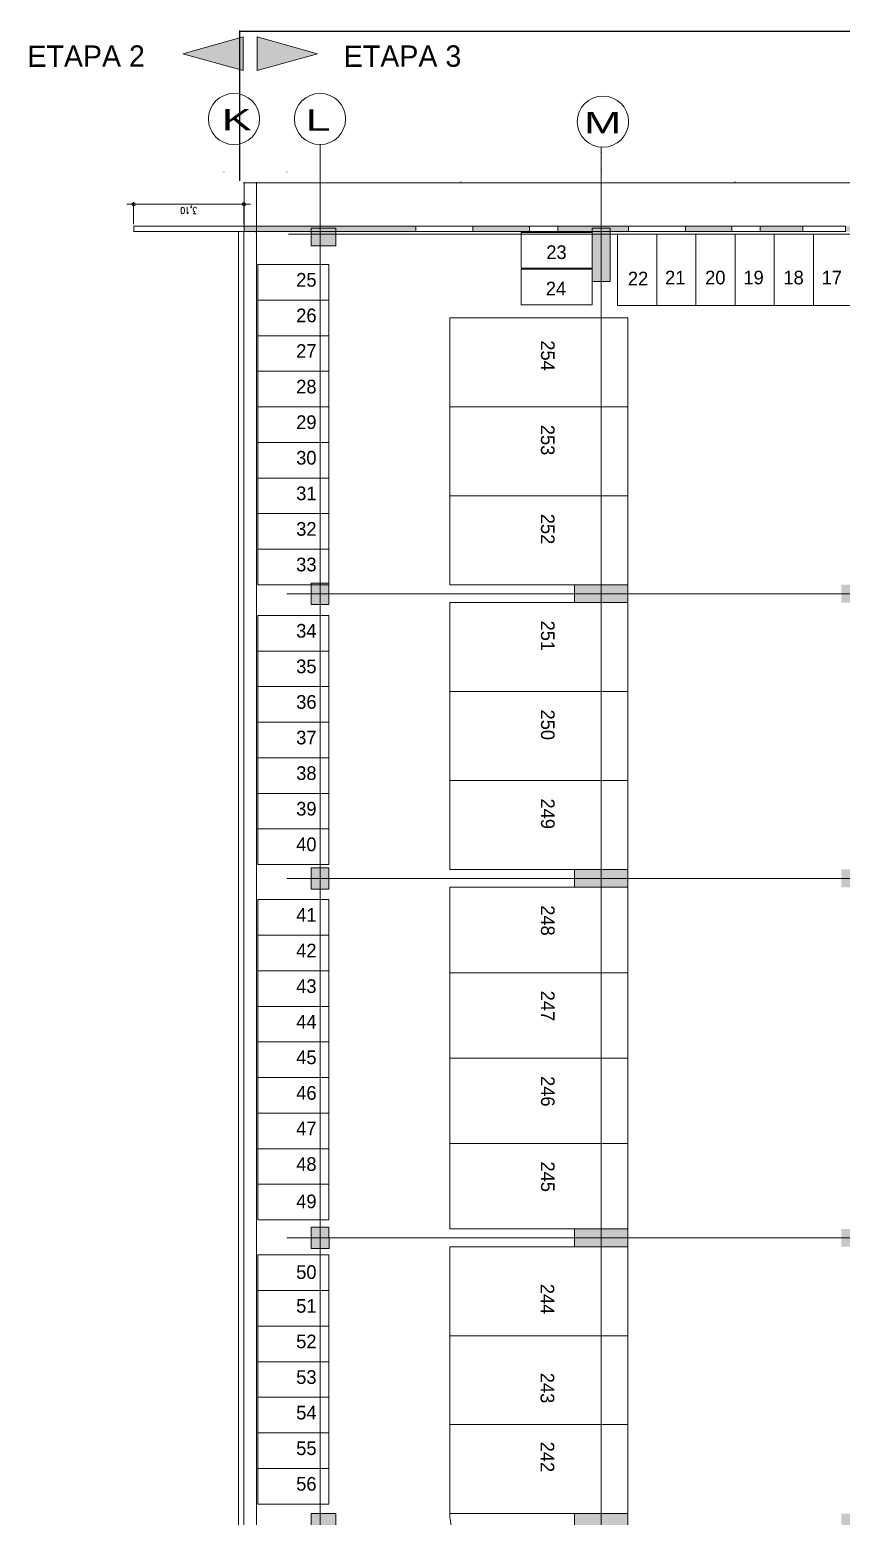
# Model space of a CAD drawing. Header units: metres. Extents: x 29 to 86.9, y -23.2 to 39.7.
# Drawn here: x 31.95 to 54.75, y -2.07 to 39.7 of the extents above; entities that cross this region are included whole.
import ezdxf

# ---------------------------------------------------------------- set-up
doc = ezdxf.new("R2010")
doc.units = ezdxf.units.M
doc.header["$LTSCALE"] = 100
doc.layers.get('0').update_dxf_attribs({"color": 254})
doc.layers.add('Arqui', color=8, linetype='Continuous', lineweight=0)
doc.styles.add('A-DIM', font='romans.shx', dxfattribs={"width": 0.85})
doc.styles.add('ROMANS', font='arial.ttf', dxfattribs={"width": 0.7})
doc.styles.add('style2', font='arial.ttf', dxfattribs={"width": 1.5})
doc.dimstyles.new('1-10', dxfattribs={"dimscale": 10, "dimtxt": 0.0037, "dimasz": 0.001, "dimexe": 0.0018, "dimexo": 0.0018, "dimgap": 0.0005, "dimtad": 1, "dimzin": 4, "dimdsep": 46, "dimtxsty": 'ROMANS', "dimblk": 'ARCHTICK', "dimcen": 0.003, "dimdle": 0.0015, "dimclrd": 1, "dimclre": 1, "dimclrt": 4, "dimadec": 0, "dimazin": 0, "dimtfac": 1, "dimtix": 1, "dimtmove": 2, "dimatfit": 3, "dimldrblk": 'flecha', "dimfxl": 1, "dimtolj": 1, "dimtzin": 4, "dimarcsym": 0})
doc.dimstyles.new('A-DIM0125', dxfattribs={"dimscale": 125, "dimtxt": 0.0015, "dimasz": 0.0015, "dimexe": 0.0005, "dimexo": 0.0005, "dimgap": 0.0003, "dimtad": 1, "dimzin": 1, "dimtxsty": 'A-DIM', "dimblk": 'SMALL', "dimcen": 0.0015, "dimdle": 0.0015, "dimclrd": 256, "dimclre": 252, "dimclrt": 2, "dimazin": 0, "dimtfac": 1, "dimtmove": 2, "dimatfit": 3, "dimldrblk": 'OPEN90', "dimfxl": 1, "dimlwd": -1, "dimlwe": -1, "dimarcsym": 0})

# ---------------------------------------------------------------- blocks, each defined once
blk = doc.blocks.new('_ArchTick')
at = {"layer": 'Arqui', "const_width": 0.15}
blk.add_lwpolyline([(-0.5, -0.5), (0.5, 0.5)], dxfattribs=at)
blk = doc.blocks.new('*D13')
at = {"layer": 'Arqui', "lineweight": -2, "transparency": 16777216}
for p, q in [((-93.87, -6656.351), (-94.25, -6656.351)), ((-94.235, -6657.581), (-94.235, -6656.333)), ((-93.885, -6657.731), (-93.885, -6656.333))]:
    blk.add_line(p, q, dxfattribs=at)
at = {"layer": 'Arqui', "transparency": 16777216}
for p in [(-94.235, -6656.351), (-94.235, -6657.599), (-93.885, -6657.749)]:
    blk.add_point(p, dxfattribs=at)
at = {"layer": 'Arqui', "lineweight": -2, "transparency": 16777216, "xscale": 0.01, "yscale": 0.01, "zscale": 0.01, "rotation": 180}
blk.add_blockref('_ArchTick', (-94.235, -6656.351), dxfattribs=at)
at = {"layer": 'Arqui', "lineweight": -2, "transparency": 16777216, "xscale": 0.01, "yscale": 0.01, "zscale": 0.01}
blk.add_blockref('_ArchTick', (-93.885, -6656.351), dxfattribs=at)
at = {"layer": 'Arqui', "transparency": 16777216, "insert": (-94.82, -6656.053), "char_height": 0.037, "attachment_point": 5, "style": 'ROMANS'}
blk.add_mtext('\\A1;.35', dxfattribs=at)
blk = doc.blocks.new('flecha')
at = {"layer": 'Arqui', "lineweight": 0}
h = blk.add_hatch(color=256, dxfattribs=at)
h.dxf.hatch_style = 1
h.paths.add_polyline_path([(0, 0), (2.4, 0.4), (2.4, 0), (4, 0), (4, 0), (2.4, 0), (2.4, -0.4)])
at = {"layer": 'Arqui', "lineweight": 0, "flags": 128}
blk.add_lwpolyline([(0, 0), (2.4, 0.4), (2.4, 0), (2.4, 0), (4, 0), (4, 0), (2.4, 0), (2.4, -0.4), (0, 0)], dxfattribs=at)
blk = doc.blocks.new('*D22')
at = {"layer": 'Arqui', "lineweight": -2, "transparency": 16777216}
for p, q in [((-84.2, -6655.992), (-84.2, -6656.369)), ((-84.185, -6656.351), (-92.115, -6656.351)), ((-92.1, -6657.606), (-92.1, -6656.333))]:
    blk.add_line(p, q, dxfattribs=at)
at = {"layer": 'Arqui', "transparency": 16777216}
for p in [(-84.2, -6655.974), (-92.1, -6656.351), (-92.1, -6657.624)]:
    blk.add_point(p, dxfattribs=at)
at = {"layer": 'Arqui', "lineweight": -2, "transparency": 16777216, "xscale": 0.01, "yscale": 0.01, "zscale": 0.01, "rotation": 180}
blk.add_blockref('_ArchTick', (-92.1, -6656.351), dxfattribs=at)
at = {"layer": 'Arqui', "lineweight": -2, "transparency": 16777216, "xscale": 0.01, "yscale": 0.01, "zscale": 0.01}
blk.add_blockref('_ArchTick', (-84.2, -6656.351), dxfattribs=at)
at = {"layer": 'Arqui', "transparency": 16777216, "insert": (-88.15, -6656.327), "char_height": 0.037, "attachment_point": 5, "style": 'ROMANS'}
blk.add_mtext('\\A1;7.90', dxfattribs=at)
blk = doc.blocks.new('*D25')
at = {"layer": 'Arqui', "lineweight": -2, "transparency": 16777216}
for p, q in [((-84.2, -6655.522), (-84.2, -6656.369)), ((-76.7, -6655.372), (-76.7, -6656.369)), ((-76.685, -6656.351), (-84.215, -6656.351))]:
    blk.add_line(p, q, dxfattribs=at)
at = {"layer": 'Arqui', "transparency": 16777216}
for p in [(-84.2, -6655.504), (-76.7, -6655.354), (-84.2, -6656.351)]:
    blk.add_point(p, dxfattribs=at)
at = {"layer": 'Arqui', "lineweight": -2, "transparency": 16777216, "xscale": 0.01, "yscale": 0.01, "zscale": 0.01, "rotation": 180}
blk.add_blockref('_ArchTick', (-84.2, -6656.351), dxfattribs=at)
at = {"layer": 'Arqui', "lineweight": -2, "transparency": 16777216, "xscale": 0.01, "yscale": 0.01, "zscale": 0.01}
blk.add_blockref('_ArchTick', (-76.7, -6656.351), dxfattribs=at)
at = {"layer": 'Arqui', "transparency": 16777216, "insert": (-80.45, -6656.327), "char_height": 0.037, "attachment_point": 5, "style": 'ROMANS'}
blk.add_mtext('\\A1;7.50', dxfattribs=at)
blk = doc.blocks.new('*D26')
at = {"layer": 'Arqui', "lineweight": -2, "transparency": 16777216}
for p, q in [((-93.9, -6656.351), (-92.085, -6656.351)), ((-93.885, -6657.731), (-93.885, -6656.333)), ((-92.1, -6657.606), (-92.1, -6656.333))]:
    blk.add_line(p, q, dxfattribs=at)
at = {"layer": 'Arqui', "transparency": 16777216}
for p in [(-92.1, -6656.351), (-92.1, -6657.624), (-93.885, -6657.749)]:
    blk.add_point(p, dxfattribs=at)
at = {"layer": 'Arqui', "lineweight": -2, "transparency": 16777216, "xscale": 0.01, "yscale": 0.01, "zscale": 0.01, "rotation": 180}
blk.add_blockref('_ArchTick', (-93.885, -6656.351), dxfattribs=at)
at = {"layer": 'Arqui', "lineweight": -2, "transparency": 16777216, "xscale": 0.01, "yscale": 0.01, "zscale": 0.01}
blk.add_blockref('_ArchTick', (-92.1, -6656.351), dxfattribs=at)
at = {"layer": 'Arqui', "transparency": 16777216, "insert": (-93.055, -6656.053), "char_height": 0.037, "attachment_point": 5, "style": 'ROMANS'}
blk.add_mtext('\\A1;1.79', dxfattribs=at)
blk = doc.blocks.new('_Small')
at = {"layer": 'Arqui', "lineweight": -2}
blk.add_circle((0, 0), 0.25, dxfattribs=at)
blk = doc.blocks.new('*D38')
at = {"layer": 'Arqui', "transparency": 16777216}
blk.add_line((5.694, 57.958), (9.169, 57.958), dxfattribs=at)
at = {"layer": 'Arqui', "color": 252, "transparency": 16777216}
for p, q in [((5.882, 57.403), (5.882, 58.021)), ((8.982, 57.403), (8.982, 58.021))]:
    blk.add_line(p, q, dxfattribs=at)
at = {"layer": 'Defpoints', "color": 0, "transparency": 16777216}
for p in [(8.982, 57.958), (5.882, 57.34), (8.982, 57.34)]:
    blk.add_point(p, dxfattribs=at)
at = {"layer": 'Arqui', "transparency": 16777216, "xscale": 0.1875, "yscale": 0.1875, "zscale": 0.1875, "rotation": 180}
blk.add_blockref('_Small', (5.882, 57.958), dxfattribs=at)
at = {"layer": 'Arqui', "transparency": 16777216, "xscale": 0.1875, "yscale": 0.1875, "zscale": 0.1875}
blk.add_blockref('_Small', (8.982, 57.958), dxfattribs=at)
at = {"layer": 'Arqui', "color": 2, "transparency": 16777216, "insert": (7.432, 57.809), "char_height": 0.1875, "attachment_point": 5, "rotation": 180, "style": 'A-DIM'}
blk.add_mtext('3,10', dxfattribs=at)
blk = doc.blocks.new('_Open90')
at = {"layer": 'Arqui', "lineweight": -2}
for p, q in [((0, 0), (-1, 0)), ((-0.5, 0.5), (0, 0)), ((0, 0), (-0.5, -0.5))]:
    blk.add_line(p, q, dxfattribs=at)
blk = doc.blocks.new('*D39')
at = {"layer": 'Arqui', "color": 1, "lineweight": -2, "transparency": 16777216}
for p, q in [((8.849, 62.82), (54.019, 62.82)), ((8.864, 58.621), (8.864, 62.838)), ((54.004, 58.839), (54.004, 62.838))]:
    blk.add_line(p, q, dxfattribs=at)
at = {"layer": 'Defpoints', "color": 0, "transparency": 16777216}
for p in [(54.004, 62.82), (8.864, 58.603), (54.004, 58.821)]:
    blk.add_point(p, dxfattribs=at)
at = {"layer": 'Arqui', "color": 1, "lineweight": -2, "transparency": 16777216, "xscale": 0.01, "yscale": 0.01, "zscale": 0.01, "rotation": 180}
blk.add_blockref('_ArchTick', (8.864, 62.82), dxfattribs=at)
at = {"layer": 'Arqui', "color": 1, "lineweight": -2, "transparency": 16777216, "xscale": 0.01, "yscale": 0.01, "zscale": 0.01}
blk.add_blockref('_ArchTick', (54.004, 62.82), dxfattribs=at)
at = {"layer": 'Arqui', "color": 4, "transparency": 16777216, "insert": (31.434, 62.844), "char_height": 0.037, "attachment_point": 5, "style": 'ROMANS'}
blk.add_mtext('\\A1;45.14', dxfattribs=at)
blk = doc.blocks.new('estructura etapa 3')
at = {"layer": 'Arqui'}
h = blk.add_hatch(color=256, dxfattribs=at)
h.paths.add_polyline_path([(-91.651, -6658.124), (-91.651, -6657.624), (-92.35, -6657.624), (-92.35, -6658.124)])
h.paths.add_polyline_path([(-49.354, -6658.124), (-49.354, -6657.624), (-50.055, -6657.624), (-50.055, -6658.124)])
h.paths.add_polyline_path([(-56.053, -6658.124), (-56.053, -6657.624), (-56.753, -6657.624), (-56.753, -6658.124)])
h.paths.add_polyline_path([(-76.45, -6659.124), (-76.95, -6659.124), (-76.95, -6657.624), (-76.45, -6657.624)])
h.paths.add_polyline_path([(-83.95, -6659.124), (-84.45, -6659.124), (-84.45, -6657.624), (-83.95, -6657.624)])
h.paths.add_polyline_path([(-60.452, -6659.124), (-60.952, -6659.124), (-60.952, -6657.624), (-60.452, -6657.624)])
h.paths.add_polyline_path([(-67.95, -6659.124), (-68.45, -6659.124), (-68.45, -6657.624), (-67.95, -6657.624)])
h.paths.add_polyline_path([(-91.85, -6668.199), (-91.851, -6667.599), (-92.35, -6667.599), (-92.349, -6668.199)])
h.paths.add_polyline_path([(-49.354, -6668.199), (-49.354, -6667.599), (-49.854, -6667.599), (-49.854, -6668.199)])
h.paths.add_polyline_path([(-56.154, -6668.149), (-56.154, -6667.649), (-56.854, -6667.649), (-56.854, -6668.149)])
h.paths.add_polyline_path([(-59.952, -6667.649), (-59.952, -6668.149), (-61.452, -6668.149), (-61.452, -6667.649)])
h.paths.add_polyline_path([(-75.95, -6667.649), (-75.95, -6668.149), (-77.45, -6668.149), (-77.45, -6667.649)])
h.paths.add_polyline_path([(-68.95, -6667.649), (-68.95, -6668.149), (-67.45, -6668.149), (-67.45, -6667.649)])
h.paths.add_polyline_path([(-84.95, -6667.649), (-84.95, -6668.149), (-83.45, -6668.149), (-83.45, -6667.649)])
h.paths.add_polyline_path([(-91.85, -6676.199), (-91.85, -6675.599), (-92.349, -6675.599), (-92.349, -6676.199)])
h.paths.add_polyline_path([(-49.354, -6676.199), (-49.354, -6675.599), (-49.854, -6675.599), (-49.854, -6676.199)])
h.paths.add_polyline_path([(-56.154, -6676.149), (-56.154, -6675.649), (-56.754, -6675.649), (-56.754, -6676.149)])
h.paths.add_polyline_path([(-59.952, -6675.649), (-59.952, -6676.149), (-61.452, -6676.149), (-61.452, -6675.649)])
h.paths.add_polyline_path([(-75.95, -6675.649), (-75.95, -6676.149), (-77.45, -6676.149), (-77.45, -6675.649)])
h.paths.add_polyline_path([(-68.95, -6675.649), (-68.95, -6676.149), (-67.45, -6676.149), (-67.45, -6675.649)])
h.paths.add_polyline_path([(-84.95, -6675.649), (-84.95, -6676.149), (-83.45, -6676.149), (-83.45, -6675.649)])
h.paths.add_polyline_path([(-91.847, -6686.299), (-91.851, -6685.699), (-92.35, -6685.699), (-92.346, -6686.299)])
h.paths.add_polyline_path([(-49.354, -6686.299), (-49.354, -6685.699), (-49.854, -6685.699), (-49.854, -6686.299)])
h.paths.add_polyline_path([(-56.154, -6686.249), (-56.154, -6685.749), (-56.754, -6685.749), (-56.754, -6686.249)])
h.paths.add_polyline_path([(-59.952, -6685.749), (-59.952, -6686.249), (-61.452, -6686.249), (-61.452, -6685.749)])
h.paths.add_polyline_path([(-75.95, -6685.749), (-75.95, -6686.249), (-77.45, -6686.249), (-77.45, -6685.749)])
h.paths.add_polyline_path([(-68.95, -6685.749), (-68.95, -6686.249), (-67.45, -6686.249), (-67.45, -6685.749)])
h.paths.add_polyline_path([(-84.95, -6685.749), (-84.95, -6686.249), (-83.45, -6686.249), (-83.45, -6685.749)])
h.paths.add_polyline_path([(-49.353, -6694.294), (-49.354, -6693.699), (-49.855, -6693.699), (-49.854, -6694.294)])
h.paths.add_polyline_path([(-56.054, -6694.249), (-56.054, -6693.749), (-56.753, -6693.749), (-56.753, -6694.249)])
h.paths.add_polyline_path([(-91.651, -6694.249), (-91.651, -6693.749), (-92.35, -6693.749), (-92.35, -6694.249)])
h.paths.add_polyline_path([(-59.952, -6693.749), (-59.952, -6694.249), (-61.452, -6694.249), (-61.452, -6693.749)])
h.paths.add_polyline_path([(-75.95, -6693.749), (-75.95, -6694.249), (-77.45, -6694.249), (-77.45, -6693.749)])
h.paths.add_polyline_path([(-68.95, -6693.749), (-68.95, -6694.249), (-67.45, -6694.249), (-67.45, -6693.749)])
h.paths.add_polyline_path([(-84.95, -6693.749), (-84.95, -6694.249), (-83.45, -6694.249), (-83.45, -6693.749)])
h.paths.add_polyline_path([(-49.358, -6703.974), (-49.353, -6703.374), (-49.854, -6703.374), (-49.859, -6703.974)])
h.paths.add_polyline_path([(-56.054, -6703.924), (-56.054, -6703.424), (-56.753, -6703.424), (-56.753, -6703.924)])
h.paths.add_polyline_path([(-67.95, -6704.924), (-67.95, -6703.424), (-68.45, -6703.424), (-68.45, -6704.924)])
h.paths.add_polyline_path([(-91.651, -6703.924), (-91.651, -6703.424), (-92.35, -6703.424), (-92.35, -6703.924)])
h.paths.add_polyline_path([(-61.847, -6703.424), (-60.347, -6703.424), (-60.347, -6703.924), (-61.847, -6703.924)])
h.paths.add_polyline_path([(-83.95, -6704.924), (-83.95, -6703.424), (-84.45, -6703.424), (-84.45, -6704.924)])
h.paths.add_polyline_path([(-76.45, -6704.924), (-76.45, -6703.424), (-76.95, -6703.424), (-76.95, -6704.924)])
h.paths.add_polyline_path([(-49.354, -6711.949), (-49.354, -6711.449), (-50.054, -6711.449), (-50.054, -6711.949)])
h.paths.add_polyline_path([(-55.954, -6711.949), (-55.954, -6711.449), (-56.654, -6711.449), (-56.654, -6711.949)])
h.paths.add_polyline_path([(-91.65, -6711.949), (-91.65, -6711.449), (-92.35, -6711.449), (-92.35, -6711.949)])
h.paths.add_polyline_path([(-60.952, -6711.949), (-60.952, -6709.549), (-60.452, -6709.549), (-60.452, -6711.949)])
h.paths.add_polyline_path([(-68.45, -6709.549), (-68.45, -6711.949), (-67.95, -6711.949), (-67.95, -6709.549)])
h.paths.add_polyline_path([(-76.95, -6709.549), (-76.95, -6711.949), (-76.45, -6711.949), (-76.45, -6709.549)])
h.paths.add_polyline_path([(-83.95, -6709.549), (-83.95, -6711.949), (-84.45, -6711.949), (-84.45, -6709.549)])
for p, q in [((-92.1, -6655.279), (-92.1, -6714.861)), ((-84.2, -6655.354), (-84.2, -6714.914)), ((-92.986, -6657.799), (-46.502, -6657.799)), ((-93.028, -6667.899), (-46.502, -6667.899)), ((-93.028, -6675.899), (-46.502, -6675.899)), ((-93.028, -6685.999), (-46.502, -6685.999))]:
    blk.add_line(p, q, dxfattribs=at)
for points in [[(-91.651, -6658.124), (-91.651, -6657.624), (-92.35, -6657.624), (-92.35, -6658.124)], [(-83.95, -6659.124), (-84.45, -6659.124), (-84.45, -6657.624), (-83.95, -6657.624)], [(-91.85, -6668.199), (-91.851, -6667.599), (-92.35, -6667.599), (-92.349, -6668.199)], [(-84.95, -6667.649), (-84.95, -6668.149), (-83.45, -6668.149), (-83.45, -6667.649)], [(-91.85, -6676.199), (-91.85, -6675.599), (-92.349, -6675.599), (-92.349, -6676.199)], [(-84.95, -6675.649), (-84.95, -6676.149), (-83.45, -6676.149), (-83.45, -6675.649)], [(-91.847, -6686.299), (-91.851, -6685.699), (-92.35, -6685.699), (-92.346, -6686.299)], [(-84.95, -6685.749), (-84.95, -6686.249), (-83.45, -6686.249), (-83.45, -6685.749)], [(-91.651, -6694.249), (-91.651, -6693.749), (-92.35, -6693.749), (-92.35, -6694.249)], [(-84.95, -6693.749), (-84.95, -6694.249), (-83.45, -6694.249), (-83.45, -6693.749)]]:
    blk.add_lwpolyline(points, close=True, dxfattribs=at)
for centre in [(-92.1, -6654.559), (-84.152, -6654.634)]:
    blk.add_circle(centre, 0.72, dxfattribs=at)
at = {"layer": 'Arqui', "style": 'style2', "width": 1.5}
for s, p in [('L', (-92.507, -6654.889)), ('M', (-84.687, -6654.964))]:
    blk.add_text(s, height=0.603, rotation=0.0293, dxfattribs=at).set_placement(p)
at = {"layer": 'Arqui'}
for base, p1, p2, picture, middle in [((-84.2, -6656.351), (-76.7, -6655.354), (-84.2, -6655.504), '*D25', (-80.45, -6656.327)), ((-92.1, -6656.351), (-84.2, -6655.974), (-92.1, -6657.624), '*D22', (-88.15, -6656.327))]:
    dim = blk.add_linear_dim(base=base, p1=p1, p2=p2, dimstyle='1-10', dxfattribs=at)
    dim.commit()
    dim.dimension.update_dxf_attribs({"geometry": picture, "text_midpoint": middle})
dim = blk.add_linear_dim(base=(-94.235, -6656.351), p1=(-93.885, -6657.749), p2=(-94.235, -6657.599), dimstyle='1-10', dxfattribs=at)
dim.commit()
dim.dimension.update_dxf_attribs({"geometry": '*D13', "text_midpoint": (-94.82, -6656.053), "dimtype": 128})
dim = blk.add_linear_dim(base=(-92.0996, -6656.3512), p1=(-93.8852, -6657.749), p2=(-92.0996, -6657.624), angle=180, dimstyle='1-10', dxfattribs=at)
dim.commit()
dim.dimension.update_dxf_attribs({"geometry": '*D26', "text_midpoint": (-93.0551, -6656.0525), "dimtype": 128})
blk = doc.blocks.new('A$C9582355f')
at = {"layer": 'Arqui'}
for points in [[(7.266, 62.19), (8.958, 61.714), (8.958, 62.666)], [(11.051, 62.19), (9.358, 61.714), (9.358, 62.666)]]:
    blk.add_hatch(color=256, dxfattribs=at).paths.add_polyline_path(points)
at = {"layer": 'Arqui', "ltscale": 0.03}
h = blk.add_hatch(color=256, dxfattribs=at)
h.dxf.hatch_style = 1
h.paths.add_polyline_path([(43.804, 11.49), (42.871, 11.49), (42.871, 11.34), (43.804, 11.34)])
h.paths.add_polyline_path([(44.867, 14.19), (44.867, 10.752), (45.017, 10.752), (45.017, 14.19)])
h.paths.add_polyline_path([(44.804, 11.49), (44.867, 11.49), (44.867, 11.34), (44.804, 11.34)])
h.paths.add_polyline_path([(41.371, 11.49), (36.82, 11.49), (36.82, 11.34), (41.371, 11.34)])
h.paths.add_polyline_path([(39.671, 11.304), (39.671, 11.34), (39.521, 11.34), (39.521, 11.304)])
h.paths.add_polyline_path([(39.671, 8.977), (39.521, 8.977), (39.521, 10.302), (39.671, 10.302)])
h.paths.add_polyline_path([(39.521, 9.989), (39.521, 10.139), (38.887, 10.14), (38.887, 9.99)])
h.paths.add_polyline_path([(37.433, 9.989), (37.433, 10.14), (38.087, 10.14), (38.087, 9.99)])
h.paths.add_polyline_path([(36.069, 9.99), (36.069, 10.14), (36.633, 10.14), (36.633, 9.99)])
h.paths.add_polyline_path([(36.372, 8.977), (36.222, 8.977), (36.222, 9.99), (36.372, 9.99)])
h.paths.add_polyline_path([(38.021, 8.977), (37.871, 8.977), (37.871, 9.99), (38.021, 9.99)])
h.paths.add_polyline_path([(32.428, 8.977), (39.671, 8.977), (39.671, 8.827), (32.428, 8.827)])
h.paths.add_polyline_path([(32.578, 9.989), (32.578, 10.139), (34.769, 10.14), (34.769, 9.99)])
h.paths.add_polyline_path([(32.428, 8.977), (32.426, 11.49), (32.577, 11.489), (32.577, 11.339), (32.577, 11.339), (32.578, 8.977)])
h.paths.add_polyline_path([(33.329, 8.977), (33.179, 8.977), (33.179, 8.977), (33.329, 8.977)])
h.paths.add_polyline_path([(32.43, 14.191), (32.425, 12.39), (32.575, 12.39), (32.58, 14.191)])
h.paths.add_polyline_path([(36.971, 11.49), (36.82, 11.49), (36.82, 12.492), (34.917, 12.492), (34.919, 11.49), (34.769, 11.49), (34.767, 12.641), (35.719, 12.641), (35.719, 14.19), (35.869, 14.19), (35.869, 12.641), (36.82, 12.641), (36.82, 14.19), (36.971, 14.19)])
h.paths.add_polyline_path([(37.77, 11.49), (37.92, 11.49), (37.92, 11.49)])
h.paths.add_polyline_path([(32.43, 14.19), (50.019, 14.19), (50.019, 14.34), (32.43, 14.34)])
h.paths.add_polyline_path([(53.714, 14.19), (51.817, 14.19), (51.817, 14.34), (53.714, 14.34)])
h.paths.add_polyline_path([(53.864, 57.19), (53.714, 57.19), (53.714, 6.407), (52.125, 6.407), (52.125, 8.421), (52.715, 8.421), (52.715, 8.571), (51.975, 8.571), (51.975, 4.807), (52.778, 4.807), (52.778, 4.957), (52.125, 4.957), (52.125, 6.257), (53.714, 6.257), (53.714, 3.465), (53.864, 3.465)])
h.paths.add_polyline_path([(33.23, 5.425), (33.256, 5.275), (32.578, 5.275), (32.578, 3.055), (32.428, 3.055), (32.428, 5.425)])
h.paths.add_polyline_path([(35.767, 5.425), (35.795, 5.275), (34.232, 5.275), (34.26, 5.425)])
h.paths.add_polyline_path([(37.984, 5.425), (38.012, 5.275), (36.769, 5.275), (36.797, 5.425)])
h.paths.add_polyline_path([(37.321, 3.055), (37.471, 3.055), (37.471, 3.081), (37.471, 5.275), (37.321, 5.275), (37.321, 3.081)])
h.paths.add_polyline_path([(39.024, 5.425), (38.997, 5.275), (39.621, 5.275), (39.621, 3.055), (39.771, 3.055), (39.771, 5.425)])
h.paths.add_polyline_path([(32.428, 2.905), (39.771, 2.905), (39.771, 3.055), (32.428, 3.055)])
h.paths.add_polyline_path([(13.809, 57.191), (13.809, 57.341), (8.984, 57.34), (8.984, 57.19)])
h.paths.add_polyline_path([(43.279, 54.036), (43.129, 54.036), (43.129, 57.19), (43.279, 57.19)])
h.paths.add_polyline_path([(42.417, 54.186), (42.267, 54.186), (42.267, 55.79), (42.417, 55.79)])
h.paths.add_polyline_path([(34.769, 54.036), (34.769, 54.186), (43.129, 54.186), (43.129, 54.036)])
h.paths.add_polyline_path([(42.267, 56.84), (42.267, 56.99)])
h.paths.add_polyline_path([(34.919, 55.182), (34.769, 55.182), (34.769, 55.79), (34.919, 55.79)], flags=0)
h.paths.add_polyline_path([(34.919, 55.182), (34.769, 55.182), (34.769, 55.79), (34.919, 55.79)], flags=17)
h.paths.add_polyline_path([(34.919, 55.182), (34.769, 55.182), (34.769, 55.79), (34.919, 55.79)], flags=17)
h = blk.add_hatch(color=256, dxfattribs=at)
h.dxf.hatch_style = 1
h.paths.add_polyline_path([(53.864, 57.19), (53.864, 57.34)], flags=17)
h.paths.add_polyline_path([(53.864, 57.19), (53.864, 57.34), (52.423, 57.34), (52.431, 57.19), (51.631, 57.19), (51.631, 57.34), (49.632, 57.34), (49.632, 57.19)])
h.paths.add_polyline_path([(48.032, 57.19), (48.032, 57.34), (46.136, 57.34), (46.136, 57.19)])
h.paths.add_polyline_path([(45.336, 57.19), (45.336, 57.34), (44.533, 57.34), (44.533, 57.19)])
h.paths.add_polyline_path([(43.333, 57.191), (43.333, 57.341), (34.286, 57.34), (34.286, 57.19)])
h.paths.add_polyline_path([(33.486, 57.19), (33.486, 57.34), (32.683, 57.34), (32.683, 57.19)])
h.paths.add_polyline_path([(31.083, 57.189), (31.083, 57.339), (29.086, 57.34), (29.086, 57.19)])
h.paths.add_polyline_path([(27.885, 57.19), (27.885, 57.34), (25.887, 57.34), (25.887, 57.19)])
h.paths.add_polyline_path([(24.687, 57.19), (24.687, 57.34), (23.485, 57.34), (23.485, 57.19)])
h.paths.add_polyline_path([(22.685, 57.19), (22.685, 57.34), (21.388, 57.34), (21.388, 57.19)])
h.paths.add_polyline_path([(19.788, 57.19), (19.788, 57.34), (17.805, 57.34), (17.805, 57.19)])
h.paths.add_polyline_path([(17.005, 57.19), (17.005, 57.34), (15.409, 57.34), (15.409, 57.19)])
at = {"layer": 'Arqui', "ltscale": 0.3}
blk.add_line((9.337, 19.965), (9.337, 57.34), dxfattribs=at)
at = {"layer": 'Arqui'}
for points in [[(7.266, 62.19), (8.958, 61.714), (8.958, 62.666)], [(11.051, 62.19), (9.358, 61.714), (9.358, 62.666)], [(8.984, 57.19), (5.884, 57.19), (5.884, 57.34), (8.984, 57.34)], [(13.809, 57.19), (13.809, 57.34), (8.984, 57.34), (8.984, 57.19)], [(13.809, 57.19), (13.809, 57.34), (8.984, 57.34), (8.984, 57.19)], [(13.809, 57.34), (15.409, 57.34), (15.409, 57.19), (13.809, 57.192)], [(17.005, 57.19), (17.005, 57.34), (15.409, 57.34), (15.409, 57.19)], [(17.005, 57.339), (17.805, 57.34), (17.805, 57.19), (17.005, 57.191)], [(19.788, 57.19), (19.788, 57.34), (17.805, 57.34), (17.805, 57.19)], [(19.788, 57.34), (21.388, 57.34), (21.388, 57.19), (19.788, 57.191)], [(22.685, 57.19), (22.685, 57.34), (21.388, 57.34), (21.388, 57.19)], [(22.685, 57.34), (23.485, 57.34), (23.485, 57.19), (22.685, 57.191)], [(24.687, 57.19), (24.687, 57.34), (23.485, 57.34), (23.485, 57.19)], [(24.687, 57.339), (25.887, 57.34), (25.887, 57.19), (24.687, 57.191)], [(8.983, 19.965), (8.833, 19.965), (8.833, 57.19), (8.983, 57.19)], [(16.769, 57.165), (16.769, 56.165), (18.769, 56.165), (18.769, 57.165)], [(19.481, 57.115), (20.581, 57.115), (20.581, 55.115), (19.481, 55.115)], [(21.681, 57.115), (20.581, 57.115), (20.581, 55.115), (21.681, 55.115)], [(21.681, 57.115), (22.781, 57.115), (22.781, 55.115), (21.681, 55.115)], [(23.88, 57.115), (22.781, 57.115), (22.781, 55.115), (23.88, 55.115)], [(23.88, 57.115), (24.98, 57.115), (24.98, 55.115), (23.88, 55.115)], [(26.08, 57.115), (24.98, 57.115), (24.98, 55.115), (26.08, 55.115)], [(9.369, 56.265), (9.369, 55.265), (11.369, 55.265), (11.369, 56.265)], [(9.369, 56.265), (9.369, 55.265), (11.369, 55.265), (11.369, 56.265)], [(16.769, 56.134), (16.769, 55.134), (18.769, 55.134), (18.769, 56.134)], [(9.369, 54.265), (9.369, 55.265), (11.369, 55.265), (11.369, 54.265)], [(14.769, 52.265), (19.769, 52.265), (19.769, 54.765), (14.769, 54.765)], [(9.369, 54.265), (9.369, 53.265), (11.369, 53.265), (11.369, 54.265)], [(9.369, 52.265), (9.369, 53.265), (11.369, 53.265), (11.369, 52.265)], [(9.369, 52.265), (9.369, 51.265), (11.369, 51.265), (11.369, 52.265)], [(14.769, 49.765), (19.769, 49.765), (19.769, 52.265), (14.769, 52.265)], [(9.369, 50.265), (9.369, 51.265), (11.369, 51.265), (11.369, 50.265)], [(9.369, 50.265), (9.369, 49.265), (11.369, 49.265), (11.369, 50.265)], [(14.769, 49.765), (19.769, 49.765), (19.769, 47.265), (14.769, 47.265)], [(9.369, 48.265), (9.369, 49.265), (11.369, 49.265), (11.369, 48.265)], [(9.369, 48.265), (9.369, 47.265), (11.369, 47.265), (11.369, 48.265)], [(9.369, 45.403), (9.369, 46.403), (11.369, 46.403), (11.369, 45.403)], [(14.77, 44.265), (19.77, 44.265), (19.77, 46.765), (14.77, 46.765)], [(9.369, 45.403), (9.369, 44.403), (11.369, 44.403), (11.369, 45.403)], [(9.369, 43.403), (9.369, 44.403), (11.369, 44.403), (11.369, 43.403)], [(14.77, 41.765), (19.77, 41.765), (19.77, 44.265), (14.77, 44.265)], [(9.369, 43.403), (9.369, 42.403), (11.369, 42.403), (11.369, 43.403)], [(9.369, 41.403), (9.369, 42.403), (11.369, 42.403), (11.369, 41.403)], [(9.369, 41.403), (9.369, 40.403), (11.369, 40.403), (11.369, 41.403)], [(14.77, 41.765), (19.77, 41.765), (19.77, 39.265), (14.77, 39.265)], [(9.369, 39.403), (9.369, 40.403), (11.369, 40.403), (11.369, 39.403)], [(14.769, 36.365), (19.769, 36.365), (19.769, 38.765), (14.769, 38.765)], [(9.369, 37.418), (9.369, 38.418), (11.369, 38.418), (11.369, 37.418)], [(9.369, 37.418), (9.369, 36.418), (11.369, 36.418), (11.369, 37.418)], [(9.369, 35.418), (9.369, 36.418), (11.369, 36.418), (11.369, 35.418)], [(14.769, 36.365), (19.769, 36.365), (19.769, 33.965), (14.769, 33.965)], [(9.369, 35.418), (9.369, 34.418), (11.369, 34.418), (11.369, 35.418)], [(9.369, 33.418), (9.369, 34.418), (11.369, 34.418), (11.369, 33.418)], [(14.769, 31.565), (19.769, 31.565), (19.769, 33.965), (14.769, 33.965)], [(9.369, 33.418), (9.369, 32.418), (11.369, 32.418), (11.369, 33.418)], [(9.369, 31.418), (9.369, 32.418), (11.369, 32.418), (11.369, 31.418)], [(9.369, 31.418), (9.369, 30.418), (11.369, 30.418), (11.369, 31.418)], [(14.769, 31.565), (19.769, 31.565), (19.769, 29.165), (14.769, 29.165)], [(9.369, 30.418), (9.369, 29.418), (11.369, 29.418), (11.369, 30.418)], [(9.369, 28.433), (9.369, 27.433), (11.369, 27.433), (11.369, 28.433)], [(14.769, 26.165), (19.769, 26.165), (19.769, 28.665), (14.769, 28.665)], [(9.369, 27.433), (9.369, 26.433), (11.369, 26.433), (11.369, 27.433)], [(9.369, 26.433), (9.369, 25.433), (11.369, 25.433), (11.369, 26.433)], [(14.769, 23.665), (19.769, 23.665), (19.769, 26.165), (14.769, 26.165)], [(9.369, 25.433), (9.369, 24.433), (11.369, 24.433), (11.369, 25.433)], [(9.369, 24.433), (9.369, 23.433), (11.369, 23.433), (11.369, 24.433)], [(9.369, 23.433), (9.369, 22.433), (11.369, 22.433), (11.369, 23.433)], [(14.769, 21.165), (19.769, 21.165), (19.769, 23.665), (14.769, 23.665)], [(9.369, 22.433), (9.369, 21.433), (11.369, 21.433), (11.369, 22.433)]]:
    blk.add_lwpolyline(points, close=True, dxfattribs=at)
blk.add_circle((8.702, 60.355), 0.72, dxfattribs=at)
blk.add_circle((8.702, 60.355), 0.72, dxfattribs=at)
blk.add_arc((15.927, 21.118), 1.159, 177.6559, 263.9717, dxfattribs=at)
blk.add_blockref('estructura etapa 3', (103.219, 6714.914), dxfattribs=at)
for s, p in [('ETAPA 2', (2.899, 61.819)), ('ETAPA 3', (11.788, 61.819))]:
    blk.add_text(s, height=0.6, rotation=0.0669, dxfattribs=at).set_placement(p)
at = {"layer": 'Arqui', "style": 'style2', "width": 1.5}
blk.add_text('K', height=0.603, rotation=0.0293, dxfattribs=at).set_placement((8.358, 60.035))
at = {"layer": 'Arqui', "char_height": 0.384}
for s, width, insert, attachment_point, rotation in [('23', 0.89145, (18.048, 56.804), 3, 0), ('25', 0.89145, (10.45, 56.027), 1, 360), ('22', 0.89145, (20.34, 56.063), 3, 0), ('21', 0.89145, (21.386, 56.091), 3, 0), ('20', 0.89145, (21.94, 56.091), 1, 360), ('19', 0.89145, (23.586, 56.091), 3, 0), ('18', 0.89145, (24.139, 56.091), 1, 360), ('17', 0.89145, (25.785, 56.091), 3, 0), ('24', 0.89145, (18.034, 55.782), 3, 0), ('26', 0.89145, (10.45, 55.027), 1, 360), ('27', 0.89145, (10.45, 54.027), 1, 360), ('254', 1.5279, (17.711, 54.135), 1, 270), ('28', 0.89145, (10.45, 53.027), 1, 360), ('29', 0.89145, (10.45, 52.027), 1, 360), ('253', 1.5279, (17.71, 51.76), 1, 270), ('30', 0.89145, (10.45, 51.027), 1, 360), ('31', 0.89145, (10.45, 50.027), 1, 360), ('32', 0.89145, (10.45, 49.027), 1, 360), ('252', 1.5279, (17.71, 49.26), 1, 270), ('33', 0.89145, (10.45, 48.027), 1, 360), ('34', 0.89145, (10.45, 46.165), 1, 360), ('251', 1.5279, (17.711, 46.26), 1, 270), ('35', 0.89145, (10.45, 45.165), 1, 360), ('36', 0.89145, (10.45, 44.165), 1, 360), ('250', 1.5279, (17.711, 43.76), 1, 270), ('37', 0.89145, (10.45, 43.165), 1, 360), ('38', 0.89145, (10.45, 42.165), 1, 360), ('39', 0.89145, (10.45, 41.165), 1, 360), ('249', 1.5279, (17.711, 41.26), 1, 270), ('40', 0.89145, (10.45, 40.165), 1, 360), ('41', 0.89145, (10.45, 38.179), 1, 360), ('248', 1.5279, (17.711, 38.26), 1, 270), ('42', 0.89145, (10.45, 37.179), 1, 360), ('43', 0.89145, (10.45, 36.179), 1, 360), ('247', 1.5279, (17.711, 35.86), 1, 270), ('44', 0.89145, (10.45, 35.179), 1, 360), ('45', 0.89145, (10.45, 34.179), 1, 360), ('246', 1.5279, (17.711, 33.46), 1, 270), ('46', 0.89145, (10.45, 33.179), 1, 360), ('47', 0.89145, (10.45, 32.179), 1, 360), ('48', 0.89145, (10.45, 31.179), 1, 360), ('245', 1.5279, (17.711, 31.06), 1, 270), ('49', 0.89145, (10.45, 30.13), 1, 360), ('50', 0.89145, (10.45, 28.144), 1, 360), ('244', 1.70433, (17.7, 27.622), 1, 270), ('51', 0.89145, (10.45, 27.194), 1, 360), ('52', 0.89145, (10.45, 26.194), 1, 360), ('53', 0.89145, (10.45, 25.194), 1, 360), ('243', 1.70601, (17.7, 25.122), 1, 270), ('54', 0.89145, (10.45, 24.194), 1, 360), ('55', 0.89145, (10.45, 23.194), 1, 360), ('242', 2.00679, (17.7, 23.187), 1, 270), ('56', 0.89145, (10.45, 22.194), 1, 360)]:
    blk.add_mtext_dynamic_manual_height_columns(s, width=width, gutter_width=5, heights=[0], dxfattribs=dict(at, insert=insert, attachment_point=attachment_point, rotation=rotation))
at = {"layer": 'Arqui'}
for base, p1, p2, dimstyle, picture, middle in [((54.004, 62.82), (8.864, 58.603), (54.004, 58.821), '1-10', '*D39', (31.434, 62.844)), ((8.982, 57.958), (5.882, 57.34), (8.982, 57.34), 'A-DIM0125', '*D38', (7.432, 57.809))]:
    dim = blk.add_linear_dim(base=base, p1=p1, p2=p2, dimstyle=dimstyle, dxfattribs=at)
    dim.commit()
    dim.dimension.update_dxf_attribs({"geometry": picture, "text_midpoint": middle})

msp = doc.modelspace()

# ---------------------------------------------------------------- block references
msp.add_blockref('A$C9582355f', (28.983, -23.164))

doc.saveas('drawing.dxf')
